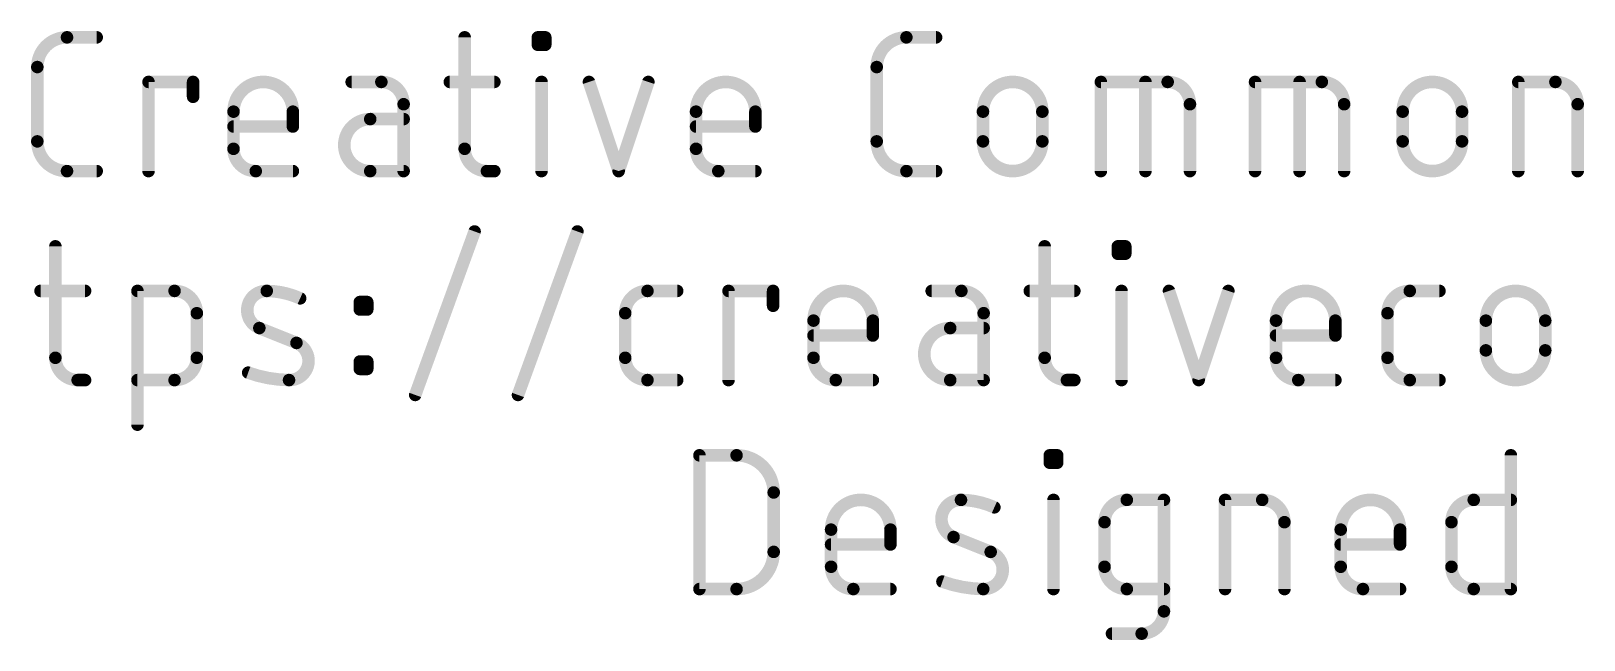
# Model space of a CAD drawing. Extents: x -29.2 to 57.4, y -24.7 to 35.4.
# Drawn here: x -5.52 to 13.38, y -24.67 to -17.27 of the extents above; entities that cross this region are included whole.
import ezdxf

# ---------------------------------------------------------------- set-up
doc = ezdxf.new("R2010")
doc.units = 0
doc.layers.add('51', color=53, linetype='CONTINUOUS')

msp = doc.modelspace()

# ---------------------------------------------------------------- linework, layer by layer
at = {"layer": '51'}
for points, const_width in [([(-5.0783, -17.3482, 0.4142), (-5.4396, -17.7094)], 0.1524), ([(-5.0783, -17.3101, 1), (-5.0783, -17.3863)], 0.0762), ([(-5.0783, -17.3863, 1), (-5.0783, -17.3101)], 0.0762), ([(-4.7171, -17.3863, 1), (-4.7171, -17.3101)], 0.0762), ([(-0.2022, -17.3482, 1), (-0.2784, -17.3482)], 0.0762), ([(0.6882, -17.3482, 1), (0.612, -17.3482)], 0.0762), ([(0.6501, -17.3101, 1), (0.6501, -17.3863)], 0.0762), ([(0.6501, -17.4004, 1), (0.6501, -17.4766)], 0.0762), ([(0.7785, -17.3482, 1), (0.7023, -17.3482)], 0.0762), ([(0.7404, -17.3863, 1), (0.7404, -17.3101)], 0.0762), ([(0.7404, -17.4766, 1), (0.7404, -17.4004)], 0.0762), ([(5.1341, -17.3482, 0.4142), (4.7728, -17.7094)], 0.1524), ([(5.1341, -17.3101, 1), (5.1341, -17.3863)], 0.0762), ([(5.1341, -17.3863, 1), (5.1341, -17.3101)], 0.0762), ([(5.4953, -17.3863, 1), (5.4953, -17.3101)], 0.0762), ([(0.612, -17.4385, 1), (0.6882, -17.4385)], 0.0762), ([(0.7023, -17.4385, 1), (0.7785, -17.4385)], 0.0762), ([(-5.4015, -17.7094, 1), (-5.4777, -17.7094)], 0.0762), ([(-5.4777, -17.7094, 1), (-5.4015, -17.7094)], 0.0762), ([(4.8109, -17.7094, 1), (4.7347, -17.7094)], 0.0762), ([(4.7347, -17.7094, 1), (4.8109, -17.7094)], 0.0762), ([(-4.0482, -17.8901, 1), (-4.1244, -17.8901)], 0.0762), ([(-4.0863, -17.852, 1), (-4.0863, -17.9282)], 0.0762), ([(-3.5064, -17.8901, 1), (-3.5826, -17.8901)], 0.0762), ([(-3.5445, -17.9282, 1), (-3.5445, -17.852)], 0.0762), ([(-2.3302, -18.2513, 1), (-3.0527, -18.2513)], 0.1524), ([(-1.615, -17.852, 1), (-1.615, -17.9282)], 0.0762), ([(-0.9829, -18.161, 0.4142), (-1.2538, -17.8901)], 0.1524), ([(-1.2538, -17.852, 1), (-1.2538, -17.9282)], 0.0762), ([(-1.2538, -17.9282, 1), (-1.2538, -17.852)], 0.0762), ([(-0.4209, -17.852, 1), (-0.4209, -17.9282)], 0.0762), ([(0.1209, -17.9282, 1), (0.1209, -17.852)], 0.0762), ([(0.7334, -17.8901, 1), (0.6572, -17.8901)], 0.0762), ([(1.308, -17.878, 1), (1.2358, -17.9021)], 0.0762), ([(2.0305, -17.9021, 1), (1.9582, -17.878)], 0.0762), ([(3.297, -18.2513, 1), (2.5745, -18.2513)], 0.1524), ([(6.788, -18.2513, 1), (6.0655, -18.2513)], 0.1524), ([(7.5382, -17.8901, 1), (7.462, -17.8901)], 0.0762), ([(7.5001, -17.852, 1), (7.5001, -17.9282)], 0.0762), ([(8.08, -17.8901, 1), (8.0038, -17.8901)], 0.0762), ([(8.5838, -18.161, 0.4142), (8.3129, -17.8901)], 0.1524), ([(8.3129, -17.852, 1), (8.3129, -17.9282)], 0.0762), ([(8.3129, -17.9282, 1), (8.3129, -17.852)], 0.0762), ([(9.4139, -17.8901, 1), (9.3377, -17.8901)], 0.0762), ([(9.3758, -17.852, 1), (9.3758, -17.9282)], 0.0762), ([(9.9558, -17.8901, 1), (9.8796, -17.8901)], 0.0762), ([(10.4596, -18.161, 0.4142), (10.1886, -17.8901)], 0.1524), ([(10.1886, -17.852, 1), (10.1886, -17.9282)], 0.0762), ([(10.1886, -17.9282, 1), (10.1886, -17.852)], 0.0762), ([(11.8942, -18.2513, 1), (11.1717, -18.2513)], 0.1524), ([(12.6166, -17.8901, 1), (12.5404, -17.8901)], 0.0762), ([(12.5785, -17.852, 1), (12.5785, -17.9282)], 0.0762), ([(13.301, -18.161, 0.4142), (13.03, -17.8901)], 0.1524), ([(13.03, -17.852, 1), (13.03, -17.9282)], 0.0762), ([(13.03, -17.9282, 1), (13.03, -17.852)], 0.0762), ([(-3.5826, -18.0707, 1), (-3.5064, -18.0707)], 0.0762), ([(-0.9448, -18.161, 1), (-1.021, -18.161)], 0.0762), ([(-1.021, -18.161, 1), (-0.9448, -18.161)], 0.0762), ([(8.6219, -18.161, 1), (8.5457, -18.161)], 0.0762), ([(8.5457, -18.161, 1), (8.6219, -18.161)], 0.0762), ([(10.4977, -18.161, 1), (10.4215, -18.161)], 0.0762), ([(10.4215, -18.161, 1), (10.4977, -18.161)], 0.0762), ([(13.3391, -18.161, 1), (13.2629, -18.161)], 0.0762), ([(13.2629, -18.161, 1), (13.3391, -18.161)], 0.0762), ([(-3.0146, -18.2513, 1), (-3.0908, -18.2513)], 0.0762), ([(-3.0908, -18.2513, 1), (-3.0146, -18.2513)], 0.0762), ([(-2.2921, -18.2513, 1), (-2.3683, -18.2513)], 0.0762), ([(-2.3683, -18.2513, 1), (-2.2921, -18.2513)], 0.0762), ([(-1.3893, -18.3416, 1), (-1.3893, -18.9738)], 0.1524), ([(-1.3893, -18.3035, 1), (-1.3893, -18.3797)], 0.0762), ([(-1.3893, -18.3797, 1), (-1.3893, -18.3035)], 0.0762), ([(-0.9829, -18.3797, 1), (-0.9829, -18.3035)], 0.0762), ([(2.6126, -18.2513, 1), (2.5364, -18.2513)], 0.0762), ([(2.5364, -18.2513, 1), (2.6126, -18.2513)], 0.0762), ([(3.3351, -18.2513, 1), (3.2589, -18.2513)], 0.0762), ([(3.2589, -18.2513, 1), (3.3351, -18.2513)], 0.0762), ([(6.1036, -18.2513, 1), (6.0274, -18.2513)], 0.0762), ([(6.0274, -18.2513, 1), (6.1036, -18.2513)], 0.0762), ([(6.8261, -18.2513, 1), (6.7499, -18.2513)], 0.0762), ([(6.7499, -18.2513, 1), (6.8261, -18.2513)], 0.0762), ([(11.2098, -18.2513, 1), (11.1336, -18.2513)], 0.0762), ([(11.1336, -18.2513, 1), (11.2098, -18.2513)], 0.0762), ([(11.9323, -18.2513, 1), (11.8561, -18.2513)], 0.0762), ([(11.8561, -18.2513, 1), (11.9323, -18.2513)], 0.0762), ([(-3.0527, -18.3938, 1), (-3.0527, -18.47)], 0.0762), ([(-2.3683, -18.4319, 1), (-2.2921, -18.4319)], 0.0762), ([(-2.3302, -18.47, 1), (-2.3302, -18.3938)], 0.0762), ([(2.5745, -18.3938, 1), (2.5745, -18.47)], 0.0762), ([(3.2589, -18.4319, 1), (3.3351, -18.4319)], 0.0762), ([(3.297, -18.47, 1), (3.297, -18.3938)], 0.0762), ([(-5.4396, -18.6126, 0.4142), (-5.0783, -18.9738)], 0.1524), ([(-5.4015, -18.6126, 1), (-5.4777, -18.6126)], 0.0762), ([(-5.4777, -18.6126, 1), (-5.4015, -18.6126)], 0.0762), ([(-3.0527, -18.7029, 0.4142), (-2.7818, -18.9738)], 0.1524), ([(-3.0146, -18.7029, 1), (-3.0908, -18.7029)], 0.0762), ([(-3.0908, -18.7029, 1), (-3.0146, -18.7029)], 0.0762), ([(-0.2403, -18.7029, 0.4142), (0.0306, -18.9738)], 0.1524), ([(-0.2022, -18.7029, 1), (-0.2784, -18.7029)], 0.0762), ([(-0.2784, -18.7029, 1), (-0.2022, -18.7029)], 0.0762), ([(2.5745, -18.7029, 0.4142), (2.8454, -18.9738)], 0.1524), ([(2.6126, -18.7029, 1), (2.5364, -18.7029)], 0.0762), ([(2.5364, -18.7029, 1), (2.6126, -18.7029)], 0.0762), ([(4.7728, -18.6126, 0.4142), (5.1341, -18.9738)], 0.1524), ([(4.8109, -18.6126, 1), (4.7347, -18.6126)], 0.0762), ([(4.7347, -18.6126, 1), (4.8109, -18.6126)], 0.0762), ([(6.0655, -18.6126, 1), (6.788, -18.6126)], 0.1524), ([(6.1036, -18.6126, 1), (6.0274, -18.6126)], 0.0762), ([(6.0274, -18.6126, 1), (6.1036, -18.6126)], 0.0762), ([(6.8261, -18.6126, 1), (6.7499, -18.6126)], 0.0762), ([(6.7499, -18.6126, 1), (6.8261, -18.6126)], 0.0762), ([(11.1717, -18.6126, 1), (11.8942, -18.6126)], 0.1524), ([(11.2098, -18.6126, 1), (11.1336, -18.6126)], 0.0762), ([(11.1336, -18.6126, 1), (11.2098, -18.6126)], 0.0762), ([(11.9323, -18.6126, 1), (11.8561, -18.6126)], 0.0762), ([(11.8561, -18.6126, 1), (11.9323, -18.6126)], 0.0762), ([(-5.0783, -18.9357, 1), (-5.0783, -19.0119)], 0.0762), ([(-5.0783, -19.0119, 1), (-5.0783, -18.9357)], 0.0762), ([(-4.7171, -19.0119, 1), (-4.7171, -18.9357)], 0.0762), ([(-4.1244, -18.9738, 1), (-4.0482, -18.9738)], 0.0762), ([(-2.7818, -18.9357, 1), (-2.7818, -19.0119)], 0.0762), ([(-2.7818, -19.0119, 1), (-2.7818, -18.9357)], 0.0762), ([(-2.3302, -19.0119, 1), (-2.3302, -18.9357)], 0.0762), ([(-1.3893, -18.9357, 1), (-1.3893, -19.0119)], 0.0762), ([(-1.3893, -19.0119, 1), (-1.3893, -18.9357)], 0.0762), ([(-1.021, -18.9738, 1), (-0.9448, -18.9738)], 0.0762), ([(-0.9829, -19.0119, 1), (-0.9829, -18.9357)], 0.0762), ([(0.0306, -18.9357, 1), (0.0306, -19.0119)], 0.0762), ([(0.0306, -19.0119, 1), (0.0306, -18.9357)], 0.0762), ([(0.1209, -19.0119, 1), (0.1209, -18.9357)], 0.0762), ([(0.6572, -18.9738, 1), (0.7334, -18.9738)], 0.0762), ([(1.597, -18.9618, 1), (1.6693, -18.9858)], 0.0762), ([(1.597, -18.9858, 1), (1.6693, -18.9618)], 0.0762), ([(2.8454, -18.9357, 1), (2.8454, -19.0119)], 0.0762), ([(2.8454, -19.0119, 1), (2.8454, -18.9357)], 0.0762), ([(3.297, -19.0119, 1), (3.297, -18.9357)], 0.0762), ([(5.1341, -18.9357, 1), (5.1341, -19.0119)], 0.0762), ([(5.1341, -19.0119, 1), (5.1341, -18.9357)], 0.0762), ([(5.4953, -19.0119, 1), (5.4953, -18.9357)], 0.0762), ([(7.462, -18.9738, 1), (7.5382, -18.9738)], 0.0762), ([(8.0038, -18.9738, 1), (8.08, -18.9738)], 0.0762), ([(8.5457, -18.9738, 1), (8.6219, -18.9738)], 0.0762), ([(9.3377, -18.9738, 1), (9.4139, -18.9738)], 0.0762), ([(9.8796, -18.9738, 1), (9.9558, -18.9738)], 0.0762), ([(10.4215, -18.9738, 1), (10.4977, -18.9738)], 0.0762), ([(12.5404, -18.9738, 1), (12.6166, -18.9738)], 0.0762), ([(13.2629, -18.9738, 1), (13.3391, -18.9738)], 0.0762), ([(-0.0836, -19.7206, 1), (-0.1552, -19.6946)], 0.0762), ([(1.1669, -19.7206, 1), (1.0953, -19.6946)], 0.0762), ([(-5.1817, -19.8882, 1), (-5.2579, -19.8882)], 0.0762), ([(6.8543, -19.8882, 1), (6.7781, -19.8882)], 0.0762), ([(7.7447, -19.8882, 1), (7.6685, -19.8882)], 0.0762), ([(7.7066, -19.8501, 1), (7.7066, -19.9263)], 0.0762), ([(7.835, -19.8882, 1), (7.7588, -19.8882)], 0.0762), ([(7.7969, -19.9263, 1), (7.7969, -19.8501)], 0.0762), ([(7.7066, -19.9404, 1), (7.7066, -20.0166)], 0.0762), ([(7.6685, -19.9785, 1), (7.7447, -19.9785)], 0.0762), ([(7.7588, -19.9785, 1), (7.835, -19.9785)], 0.0762), ([(7.7969, -20.0166, 1), (7.7969, -19.9404)], 0.0762), ([(-5.4005, -20.392, 1), (-5.4005, -20.4682)], 0.0762), ([(-4.8586, -20.4682, 1), (-4.8586, -20.392)], 0.0762), ([(-4.1832, -20.4301, 1), (-4.2594, -20.4301)], 0.0762), ([(-4.2213, -20.392, 1), (-4.2213, -20.4682)], 0.0762), ([(-3.4988, -20.701, 0.4142), (-3.7698, -20.4301)], 0.1524), ([(-3.7698, -20.392, 1), (-3.7698, -20.4682)], 0.0762), ([(-3.7698, -20.4682, 1), (-3.7698, -20.392)], 0.0762), ([(-2.6482, -20.4301, 0.8318), (-2.7385, -20.8816)], 0.1524), ([(-2.2418, -20.5204, 0.1026), (-2.6482, -20.4301)], 0.1524), ([(-2.6476, -20.392, 1), (-2.6487, -20.4682)], 0.0762), ([(-2.6487, -20.4682, 1), (-2.6476, -20.392)], 0.0762), ([(1.9839, -20.4301, 0.4142), (1.713, -20.701)], 0.1524), ([(1.9839, -20.392, 1), (1.9839, -20.4682)], 0.0762), ([(1.9839, -20.4682, 1), (1.9839, -20.392)], 0.0762), ([(2.3451, -20.4682, 1), (2.3451, -20.392)], 0.0762), ([(3.0083, -20.4301, 1), (2.9321, -20.4301)], 0.0762), ([(2.9702, -20.392, 1), (2.9702, -20.4682)], 0.0762), ([(3.5502, -20.4301, 1), (3.474, -20.4301)], 0.0762), ([(3.5121, -20.4682, 1), (3.5121, -20.392)], 0.0762), ([(4.7263, -20.7913, 1), (4.0038, -20.7913)], 0.1524), ([(5.4415, -20.392, 1), (5.4415, -20.4682)], 0.0762), ([(6.0737, -20.701, 0.4142), (5.8027, -20.4301)], 0.1524), ([(5.8027, -20.392, 1), (5.8027, -20.4682)], 0.0762), ([(5.8027, -20.4682, 1), (5.8027, -20.392)], 0.0762), ([(6.6356, -20.392, 1), (6.6356, -20.4682)], 0.0762), ([(7.1774, -20.4682, 1), (7.1774, -20.392)], 0.0762), ([(7.7899, -20.4301, 1), (7.7137, -20.4301)], 0.0762), ([(8.3646, -20.418, 1), (8.2923, -20.4421)], 0.0762), ([(9.087, -20.4421, 1), (9.0148, -20.418)], 0.0762), ([(10.3535, -20.7913, 1), (9.631, -20.7913)], 0.1524), ([(11.2584, -20.4301, 0.4142), (10.9875, -20.701)], 0.1524), ([(11.2584, -20.392, 1), (11.2584, -20.4682)], 0.0762), ([(11.2584, -20.4682, 1), (11.2584, -20.392)], 0.0762), ([(11.6197, -20.4682, 1), (11.6197, -20.392)], 0.0762), ([(12.9066, -20.7913, 1), (12.1841, -20.7913)], 0.1524), ([(-2.2574, -20.5551, 1), (-2.2261, -20.4856)], 0.0762), ([(-1.4777, -20.5655, 1), (-1.5539, -20.5655)], 0.0762), ([(-1.5158, -20.5274, 1), (-1.5158, -20.6036)], 0.0762), ([(-1.5158, -20.6177, 1), (-1.5158, -20.6939)], 0.0762), ([(-1.3874, -20.5655, 1), (-1.4636, -20.5655)], 0.0762), ([(-1.4255, -20.6036, 1), (-1.4255, -20.5274)], 0.0762), ([(-1.4255, -20.6939, 1), (-1.4255, -20.6177)], 0.0762), ([(3.474, -20.6107, 1), (3.5502, -20.6107)], 0.0762), ([(-3.4607, -20.701, 1), (-3.5369, -20.701)], 0.0762), ([(-3.5369, -20.701, 1), (-3.4607, -20.701)], 0.0762), ([(-1.5539, -20.6558, 1), (-1.4777, -20.6558)], 0.0762), ([(-1.4636, -20.6558, 1), (-1.3874, -20.6558)], 0.0762), ([(1.7511, -20.701, 1), (1.6749, -20.701)], 0.0762), ([(1.6749, -20.701, 1), (1.7511, -20.701)], 0.0762), ([(4.0419, -20.7913, 1), (3.9657, -20.7913)], 0.0762), ([(3.9657, -20.7913, 1), (4.0419, -20.7913)], 0.0762), ([(4.7644, -20.7913, 1), (4.6882, -20.7913)], 0.0762), ([(4.6882, -20.7913, 1), (4.7644, -20.7913)], 0.0762), ([(6.1118, -20.701, 1), (6.0356, -20.701)], 0.0762), ([(6.0356, -20.701, 1), (6.1118, -20.701)], 0.0762), ([(9.6691, -20.7913, 1), (9.5929, -20.7913)], 0.0762), ([(9.5929, -20.7913, 1), (9.6691, -20.7913)], 0.0762), ([(10.3916, -20.7913, 1), (10.3154, -20.7913)], 0.0762), ([(10.3154, -20.7913, 1), (10.3916, -20.7913)], 0.0762), ([(11.0256, -20.701, 1), (10.9494, -20.701)], 0.0762), ([(10.9494, -20.701, 1), (11.0256, -20.701)], 0.0762), ([(12.2222, -20.7913, 1), (12.146, -20.7913)], 0.0762), ([(12.146, -20.7913, 1), (12.2222, -20.7913)], 0.0762), ([(12.9447, -20.7913, 1), (12.8685, -20.7913)], 0.0762), ([(12.8685, -20.7913, 1), (12.9447, -20.7913)], 0.0762), ([(-2.7243, -20.8463, 1), (-2.7526, -20.917)], 0.0762), ([(-2.7526, -20.917, 1), (-2.7243, -20.8462)], 0.0762), ([(4.0038, -20.9338, 1), (4.0038, -21.01)], 0.0762), ([(4.6882, -20.9719, 1), (4.7644, -20.9719)], 0.0762), ([(4.7263, -21.01, 1), (4.7263, -20.9338)], 0.0762), ([(5.6673, -20.8816, 1), (5.6673, -21.5138)], 0.1524), ([(5.6673, -20.8435, 1), (5.6673, -20.9197)], 0.0762), ([(5.6673, -20.9197, 1), (5.6673, -20.8435)], 0.0762), ([(6.0737, -20.9197, 1), (6.0737, -20.8435)], 0.0762), ([(9.631, -20.9338, 1), (9.631, -21.01)], 0.0762), ([(10.3154, -20.9719, 1), (10.3916, -20.9719)], 0.0762), ([(10.3535, -21.01, 1), (10.3535, -20.9338)], 0.0762), ([(-2.3772, -21.5138, 0.8318), (-2.2869, -21.0622)], 0.1524), ([(-2.2728, -21.0269, 1), (-2.3011, -21.0976)], 0.0762), ([(-2.3011, -21.0976, 1), (-2.2728, -21.0269)], 0.0762), ([(12.1841, -21.1526, 1), (12.9066, -21.1526)], 0.1524), ([(12.2222, -21.1526, 1), (12.146, -21.1526)], 0.0762), ([(12.146, -21.1526, 1), (12.2222, -21.1526)], 0.0762), ([(12.9447, -21.1526, 1), (12.8685, -21.1526)], 0.0762), ([(12.8685, -21.1526, 1), (12.9447, -21.1526)], 0.0762), ([(-5.2198, -21.2429, 0.4142), (-4.9489, -21.5138)], 0.1524), ([(-5.1817, -21.2429, 1), (-5.2579, -21.2429)], 0.0762), ([(-5.2579, -21.2429, 1), (-5.1817, -21.2429)], 0.0762), ([(-3.7698, -21.5138, 0.4142), (-3.4988, -21.2429)], 0.1524), ([(-3.4607, -21.2429, 1), (-3.5369, -21.2429)], 0.0762), ([(-3.5369, -21.2429, 1), (-3.4607, -21.2429)], 0.0762), ([(-2.861, -21.3876, 1), (-2.8868, -21.4593)], 0.0762), ([(-2.8739, -21.4235, 0.083), (-2.3772, -21.5138)], 0.1524), ([(-1.4777, -21.288, 1), (-1.5539, -21.288)], 0.0762), ([(-1.5158, -21.2499, 1), (-1.5158, -21.3261)], 0.0762), ([(-1.5158, -21.3402, 1), (-1.5158, -21.4164)], 0.0762), ([(-1.5539, -21.3783, 1), (-1.4777, -21.3783)], 0.0762), ([(-1.3874, -21.288, 1), (-1.4636, -21.288)], 0.0762), ([(-1.4636, -21.3783, 1), (-1.3874, -21.3783)], 0.0762), ([(-1.4255, -21.3261, 1), (-1.4255, -21.2499)], 0.0762), ([(-1.4255, -21.4164, 1), (-1.4255, -21.3402)], 0.0762), ([(1.713, -21.2429, 0.4142), (1.9839, -21.5138)], 0.1524), ([(1.7511, -21.2429, 1), (1.6749, -21.2429)], 0.0762), ([(1.6749, -21.2429, 1), (1.7511, -21.2429)], 0.0762), ([(4.0038, -21.2429, 0.4142), (4.2747, -21.5138)], 0.1524), ([(4.0419, -21.2429, 1), (3.9657, -21.2429)], 0.0762), ([(3.9657, -21.2429, 1), (4.0419, -21.2429)], 0.0762), ([(6.8162, -21.2429, 0.4142), (7.0871, -21.5138)], 0.1524), ([(6.8543, -21.2429, 1), (6.7781, -21.2429)], 0.0762), ([(6.7781, -21.2429, 1), (6.8543, -21.2429)], 0.0762), ([(9.631, -21.2429, 0.4142), (9.9019, -21.5138)], 0.1524), ([(9.6691, -21.2429, 1), (9.5929, -21.2429)], 0.0762), ([(9.5929, -21.2429, 1), (9.6691, -21.2429)], 0.0762), ([(10.9875, -21.2429, 0.4142), (11.2584, -21.5138)], 0.1524), ([(11.0256, -21.2429, 1), (10.9494, -21.2429)], 0.0762), ([(10.9494, -21.2429, 1), (11.0256, -21.2429)], 0.0762), ([(-4.9489, -21.4757, 1), (-4.9489, -21.5519)], 0.0762), ([(-4.9489, -21.5519, 1), (-4.9489, -21.4757)], 0.0762), ([(-4.8586, -21.5519, 1), (-4.8586, -21.4757)], 0.0762), ([(-4.2213, -21.4757, 1), (-4.2213, -21.5519)], 0.0762), ([(-3.7698, -21.4757, 1), (-3.7698, -21.5519)], 0.0762), ([(-3.7698, -21.5519, 1), (-3.7698, -21.4757)], 0.0762), ([(-2.3767, -21.4757, 1), (-2.3778, -21.5519)], 0.0762), ([(-2.3778, -21.5519, 1), (-2.3767, -21.4757)], 0.0762), ([(1.9839, -21.4757, 1), (1.9839, -21.5519)], 0.0762), ([(1.9839, -21.5519, 1), (1.9839, -21.4757)], 0.0762), ([(2.3451, -21.5519, 1), (2.3451, -21.4757)], 0.0762), ([(2.9321, -21.5138, 1), (3.0083, -21.5138)], 0.0762), ([(4.2747, -21.4757, 1), (4.2747, -21.5519)], 0.0762), ([(4.2747, -21.5519, 1), (4.2747, -21.4757)], 0.0762), ([(4.7263, -21.5519, 1), (4.7263, -21.4757)], 0.0762), ([(5.6673, -21.4757, 1), (5.6673, -21.5519)], 0.0762), ([(5.6673, -21.5519, 1), (5.6673, -21.4757)], 0.0762), ([(6.0356, -21.5138, 1), (6.1118, -21.5138)], 0.0762), ([(6.0737, -21.5519, 1), (6.0737, -21.4757)], 0.0762), ([(7.0871, -21.4757, 1), (7.0871, -21.5519)], 0.0762), ([(7.0871, -21.5519, 1), (7.0871, -21.4757)], 0.0762), ([(7.1774, -21.5519, 1), (7.1774, -21.4757)], 0.0762), ([(7.7137, -21.5138, 1), (7.7899, -21.5138)], 0.0762), ([(8.6535, -21.5018, 1), (8.7258, -21.5258)], 0.0762), ([(8.6535, -21.5258, 1), (8.7258, -21.5018)], 0.0762), ([(9.9019, -21.4757, 1), (9.9019, -21.5519)], 0.0762), ([(9.9019, -21.5519, 1), (9.9019, -21.4757)], 0.0762), ([(10.3535, -21.5519, 1), (10.3535, -21.4757)], 0.0762), ([(11.2584, -21.4757, 1), (11.2584, -21.5519)], 0.0762), ([(11.2584, -21.5519, 1), (11.2584, -21.4757)], 0.0762), ([(11.6197, -21.5519, 1), (11.6197, -21.4757)], 0.0762), ([(-0.8777, -21.6814, 1), (-0.8061, -21.7074)], 0.0762), ([(0.3728, -21.6814, 1), (0.4444, -21.7074)], 0.0762), ([(-4.2594, -22.0557, 1), (-4.1832, -22.0557)], 0.0762), ([(2.6543, -22.4282, 1), (2.5781, -22.4282)], 0.0762), ([(2.6162, -22.3901, 1), (2.6162, -22.4663)], 0.0762), ([(3.5193, -22.8798, 0.4142), (3.0678, -22.4282)], 0.1524), ([(3.0678, -22.3901, 1), (3.0678, -22.4663)], 0.0762), ([(3.0678, -22.4663, 1), (3.0678, -22.3901)], 0.0762), ([(6.9164, -22.4282, 1), (6.8402, -22.4282)], 0.0762), ([(6.8783, -22.3901, 1), (6.8783, -22.4663)], 0.0762), ([(6.8783, -22.4804, 1), (6.8783, -22.5566)], 0.0762), ([(6.8402, -22.5185, 1), (6.9164, -22.5185)], 0.0762), ([(7.0067, -22.4282, 1), (6.9305, -22.4282)], 0.0762), ([(6.9305, -22.5185, 1), (7.0067, -22.5185)], 0.0762), ([(6.9686, -22.4663, 1), (6.9686, -22.3901)], 0.0762), ([(6.9686, -22.5566, 1), (6.9686, -22.4804)], 0.0762), ([(12.5259, -22.4282, 1), (12.4497, -22.4282)], 0.0762), ([(3.5574, -22.8798, 1), (3.4812, -22.8798)], 0.0762), ([(3.4812, -22.8798, 1), (3.5574, -22.8798)], 0.0762), ([(4.94, -23.3313, 1), (4.2175, -23.3313)], 0.1524), ([(5.798, -22.9701, 0.8318), (5.7077, -23.4216)], 0.1524), ([(6.2044, -23.0604, 0.1026), (5.798, -22.9701)], 0.1524), ([(5.7986, -22.932, 1), (5.7975, -23.0082)], 0.0762), ([(5.7975, -23.0082, 1), (5.7986, -22.932)], 0.0762), ([(6.1888, -23.0951, 1), (6.2201, -23.0256)], 0.0762), ([(6.9616, -22.9701, 1), (6.8854, -22.9701)], 0.0762), ([(7.8158, -22.9701, 0.4142), (7.5449, -23.241)], 0.1524), ([(7.8158, -22.932, 1), (7.8158, -23.0082)], 0.0762), ([(7.8158, -23.0082, 1), (7.8158, -22.932)], 0.0762), ([(8.3055, -22.9701, 1), (8.2293, -22.9701)], 0.0762), ([(8.2674, -23.0082, 1), (8.2674, -22.932)], 0.0762), ([(9.0492, -22.9701, 1), (8.973, -22.9701)], 0.0762), ([(9.0111, -22.932, 1), (9.0111, -23.0082)], 0.0762), ([(9.7336, -23.241, 0.4142), (9.4627, -22.9701)], 0.1524), ([(9.4627, -22.932, 1), (9.4627, -23.0082)], 0.0762), ([(9.4627, -23.0082, 1), (9.4627, -22.932)], 0.0762), ([(11.1404, -23.3313, 1), (10.4179, -23.3313)], 0.1524), ([(12.0362, -22.9701, 0.4142), (11.7653, -23.241)], 0.1524), ([(12.0362, -22.932, 1), (12.0362, -23.0082)], 0.0762), ([(12.0362, -23.0082, 1), (12.0362, -22.932)], 0.0762), ([(12.4878, -23.0082, 1), (12.4878, -22.932)], 0.0762), ([(7.583, -23.241, 1), (7.5068, -23.241)], 0.0762), ([(7.5068, -23.241, 1), (7.583, -23.241)], 0.0762), ([(9.7717, -23.241, 1), (9.6955, -23.241)], 0.0762), ([(9.6955, -23.241, 1), (9.7717, -23.241)], 0.0762), ([(11.8034, -23.241, 1), (11.7272, -23.241)], 0.0762), ([(11.7272, -23.241, 1), (11.8034, -23.241)], 0.0762), ([(4.2556, -23.3313, 1), (4.1794, -23.3313)], 0.0762), ([(4.1794, -23.3313, 1), (4.2556, -23.3313)], 0.0762), ([(4.9781, -23.3313, 1), (4.9019, -23.3313)], 0.0762), ([(4.9019, -23.3313, 1), (4.9781, -23.3313)], 0.0762), ([(5.7219, -23.3863, 1), (5.6936, -23.457)], 0.0762), ([(5.6936, -23.457, 1), (5.7219, -23.3862)], 0.0762), ([(10.456, -23.3313, 1), (10.3798, -23.3313)], 0.0762), ([(10.3798, -23.3313, 1), (10.456, -23.3313)], 0.0762), ([(11.1785, -23.3313, 1), (11.1023, -23.3313)], 0.0762), ([(11.1023, -23.3313, 1), (11.1785, -23.3313)], 0.0762), ([(3.0678, -24.0538, 0.4142), (3.5193, -23.6022)], 0.1524), ([(3.5574, -23.6022, 1), (3.4812, -23.6022)], 0.0762), ([(3.4812, -23.6022, 1), (3.5574, -23.6022)], 0.0762), ([(4.2175, -23.4738, 1), (4.2175, -23.55)], 0.0762), ([(4.9019, -23.5119, 1), (4.9781, -23.5119)], 0.0762), ([(4.94, -23.55, 1), (4.94, -23.4738)], 0.0762), ([(6.0689, -24.0538, 0.8318), (6.1593, -23.6022)], 0.1524), ([(6.1734, -23.5669, 1), (6.1451, -23.6376)], 0.0762), ([(6.1451, -23.6376, 1), (6.1734, -23.5669)], 0.0762), ([(10.4179, -23.4738, 1), (10.4179, -23.55)], 0.0762), ([(11.1023, -23.5119, 1), (11.1785, -23.5119)], 0.0762), ([(11.1404, -23.55, 1), (11.1404, -23.4738)], 0.0762), ([(4.2175, -23.7829, 0.4142), (4.4885, -24.0538)], 0.1524), ([(4.2556, -23.7829, 1), (4.1794, -23.7829)], 0.0762), ([(4.1794, -23.7829, 1), (4.2556, -23.7829)], 0.0762), ([(7.5449, -23.7829, 0.4142), (7.8158, -24.0538)], 0.1524), ([(7.583, -23.7829, 1), (7.5068, -23.7829)], 0.0762), ([(7.5068, -23.7829, 1), (7.583, -23.7829)], 0.0762), ([(10.4179, -23.7829, 0.4142), (10.6888, -24.0538)], 0.1524), ([(10.456, -23.7829, 1), (10.3798, -23.7829)], 0.0762), ([(10.3798, -23.7829, 1), (10.456, -23.7829)], 0.0762), ([(11.7653, -23.7829, 0.4142), (12.0362, -24.0538)], 0.1524), ([(11.8034, -23.7829, 1), (11.7272, -23.7829)], 0.0762), ([(11.7272, -23.7829, 1), (11.8034, -23.7829)], 0.0762), ([(2.6162, -24.0157, 1), (2.6162, -24.0919)], 0.0762), ([(3.0678, -24.0157, 1), (3.0678, -24.0919)], 0.0762), ([(3.0678, -24.0919, 1), (3.0678, -24.0157)], 0.0762), ([(4.4885, -24.0157, 1), (4.4885, -24.0919)], 0.0762), ([(4.4885, -24.0919, 1), (4.4885, -24.0157)], 0.0762), ([(4.94, -24.0919, 1), (4.94, -24.0157)], 0.0762), ([(5.5851, -23.9276, 1), (5.5593, -23.9993)], 0.0762), ([(5.5722, -23.9635, 0.083), (6.0689, -24.0538)], 0.1524), ([(6.0695, -24.0157, 1), (6.0684, -24.0919)], 0.0762), ([(6.0684, -24.0919, 1), (6.0695, -24.0157)], 0.0762), ([(7.8158, -24.0157, 1), (7.8158, -24.0919)], 0.0762), ([(7.8158, -24.0919, 1), (7.8158, -24.0157)], 0.0762), ([(8.2674, -24.0919, 1), (8.2674, -24.0157)], 0.0762), ([(10.6888, -24.0157, 1), (10.6888, -24.0919)], 0.0762), ([(10.6888, -24.0919, 1), (10.6888, -24.0157)], 0.0762), ([(11.1404, -24.0919, 1), (11.1404, -24.0157)], 0.0762), ([(12.0362, -24.0157, 1), (12.0362, -24.0919)], 0.0762), ([(12.0362, -24.0919, 1), (12.0362, -24.0157)], 0.0762), ([(12.4878, -24.0919, 1), (12.4878, -24.0157)], 0.0762), ([(2.5781, -24.0538, 1), (2.6543, -24.0538)], 0.0762), ([(6.8854, -24.0538, 1), (6.9616, -24.0538)], 0.0762), ([(8.973, -24.0538, 1), (9.0492, -24.0538)], 0.0762), ([(9.6955, -24.0538, 1), (9.7717, -24.0538)], 0.0762), ([(12.4497, -24.0538, 1), (12.5259, -24.0538)], 0.0762), ([(7.9964, -24.5957, 0.4142), (8.2674, -24.3247)], 0.1524), ([(8.3055, -24.3247, 1), (8.2293, -24.3247)], 0.0762), ([(8.2293, -24.3247, 1), (8.3055, -24.3247)], 0.0762), ([(7.6352, -24.5576, 1), (7.6352, -24.6338)], 0.0762), ([(7.9964, -24.5576, 1), (7.9964, -24.6338)], 0.0762), ([(7.9964, -24.6338, 1), (7.9964, -24.5576)], 0.0762)]:
    msp.add_lwpolyline(points, format="xyb", dxfattribs=dict(at, const_width=const_width))
at = {"layer": '51', "const_width": 0.1524}
for points in [[(-5.0783, -17.3482), (-4.7171, -17.3482)], [(-0.2403, -17.3482), (-0.2403, -18.7029)], [(0.6501, -17.4385), (0.6501, -17.3482)], [(0.6501, -17.3482), (0.7404, -17.3482)], [(0.7404, -17.4385), (0.6501, -17.4385)], [(0.7404, -17.3482), (0.7404, -17.4385)], [(5.1341, -17.3482), (5.4953, -17.3482)], [(-5.4396, -18.6126), (-5.4396, -17.7094)], [(4.7728, -18.6126), (4.7728, -17.7094)], [(-4.0863, -18.9738), (-4.0863, -17.8901)], [(-4.0863, -17.8901), (-3.5445, -17.8901)], [(-3.5445, -17.8901), (-3.5445, -18.0707)], [(-1.2538, -17.8901), (-1.615, -17.8901)], [(-0.4209, -17.8901), (0.1209, -17.8901)], [(0.6953, -18.9738), (0.6953, -17.8901)], [(1.2719, -17.8901), (1.6331, -18.9738)], [(1.6331, -18.9738), (1.9944, -17.8901)], [(7.5001, -18.9738), (7.5001, -17.8901)], [(7.5001, -17.8901), (8.3129, -17.8901)], [(8.0419, -18.9738), (8.0419, -17.8901)], [(9.3758, -18.9738), (9.3758, -17.8901)], [(9.3758, -17.8901), (10.1886, -17.8901)], [(9.9177, -18.9738), (9.9177, -17.8901)], [(12.5785, -18.9738), (12.5785, -17.8901)], [(12.5785, -17.8901), (13.03, -17.8901)], [(-0.9829, -18.9738), (-0.9829, -18.161)], [(8.5838, -18.161), (8.5838, -18.9738)], [(10.4596, -18.161), (10.4596, -18.9738)], [(13.301, -18.161), (13.301, -18.9738)], [(-3.0527, -18.7029), (-3.0527, -18.2513)], [(-2.3302, -18.2513), (-2.3302, -18.4319)], [(-0.9829, -18.3416), (-1.3893, -18.3416)], [(2.5745, -18.7029), (2.5745, -18.2513)], [(3.297, -18.2513), (3.297, -18.4319)], [(6.0655, -18.6126), (6.0655, -18.2513)], [(6.788, -18.2513), (6.788, -18.6126)], [(11.1717, -18.6126), (11.1717, -18.2513)], [(11.8942, -18.2513), (11.8942, -18.6126)], [(-2.3302, -18.4319), (-3.0527, -18.4319)], [(3.297, -18.4319), (2.5745, -18.4319)], [(-4.7171, -18.9738), (-5.0783, -18.9738)], [(-2.3302, -18.9738), (-2.7818, -18.9738)], [(-1.3893, -18.9738), (-0.9829, -18.9738)], [(0.0306, -18.9738), (0.1209, -18.9738)], [(3.297, -18.9738), (2.8454, -18.9738)], [(5.4953, -18.9738), (5.1341, -18.9738)], [(-0.8419, -21.6944), (-0.1194, -19.7076)], [(0.4086, -21.6944), (1.1311, -19.7076)], [(-5.2198, -19.8882), (-5.2198, -21.2429)], [(6.8162, -19.8882), (6.8162, -21.2429)], [(7.7066, -19.9785), (7.7066, -19.8882)], [(7.7066, -19.8882), (7.7969, -19.8882)], [(7.7969, -19.8882), (7.7969, -19.9785)], [(7.7969, -19.9785), (7.7066, -19.9785)], [(-5.4005, -20.4301), (-4.8586, -20.4301)], [(-4.2213, -22.0557), (-4.2213, -20.4301)], [(-4.2213, -20.4301), (-3.7698, -20.4301)], [(1.9839, -20.4301), (2.3451, -20.4301)], [(2.9702, -21.5138), (2.9702, -20.4301)], [(2.9702, -20.4301), (3.5121, -20.4301)], [(3.5121, -20.4301), (3.5121, -20.6107)], [(5.8027, -20.4301), (5.4415, -20.4301)], [(6.6356, -20.4301), (7.1774, -20.4301)], [(7.7518, -21.5138), (7.7518, -20.4301)], [(8.3284, -20.4301), (8.6897, -21.5138)], [(8.6897, -21.5138), (9.0509, -20.4301)], [(11.2584, -20.4301), (11.6197, -20.4301)], [(-1.5158, -20.6558), (-1.5158, -20.5655)], [(-1.5158, -20.5655), (-1.4255, -20.5655)], [(-1.4255, -20.6558), (-1.5158, -20.6558)], [(-1.4255, -20.5655), (-1.4255, -20.6558)], [(-3.4988, -20.701), (-3.4988, -21.2429)], [(1.713, -21.2429), (1.713, -20.701)], [(4.0038, -21.2429), (4.0038, -20.7913)], [(4.7263, -20.7913), (4.7263, -20.9719)], [(6.0737, -21.5138), (6.0737, -20.701)], [(9.631, -21.2429), (9.631, -20.7913)], [(10.3535, -20.7913), (10.3535, -20.9719)], [(10.9875, -21.2429), (10.9875, -20.701)], [(12.1841, -21.1526), (12.1841, -20.7913)], [(12.9066, -20.7913), (12.9066, -21.1526)], [(-2.2869, -21.0622), (-2.7385, -20.8816)], [(4.7263, -20.9719), (4.0038, -20.9719)], [(6.0737, -20.8816), (5.6673, -20.8816)], [(10.3535, -20.9719), (9.631, -20.9719)], [(-1.5158, -21.3783), (-1.5158, -21.288)], [(-1.5158, -21.288), (-1.4255, -21.288)], [(-1.4255, -21.3783), (-1.5158, -21.3783)], [(-1.4255, -21.288), (-1.4255, -21.3783)], [(-4.9489, -21.5138), (-4.8586, -21.5138)], [(-3.7698, -21.5138), (-4.2213, -21.5138)], [(2.3451, -21.5138), (1.9839, -21.5138)], [(4.7263, -21.5138), (4.2747, -21.5138)], [(5.6673, -21.5138), (6.0737, -21.5138)], [(7.0871, -21.5138), (7.1774, -21.5138)], [(10.3535, -21.5138), (9.9019, -21.5138)], [(11.6197, -21.5138), (11.2584, -21.5138)], [(2.6162, -24.0538), (2.6162, -22.4282)], [(2.6162, -22.4282), (3.0678, -22.4282)], [(6.8783, -22.5185), (6.8783, -22.4282)], [(6.8783, -22.4282), (6.9686, -22.4282)], [(6.9686, -22.5185), (6.8783, -22.5185)], [(6.9686, -22.4282), (6.9686, -22.5185)], [(12.4878, -22.4282), (12.4878, -24.0538)], [(3.5193, -22.8798), (3.5193, -23.6022)], [(6.9235, -24.0538), (6.9235, -22.9701)], [(7.8158, -22.9701), (8.2674, -22.9701)], [(8.2674, -22.9701), (8.2674, -24.3247)], [(9.0111, -24.0538), (9.0111, -22.9701)], [(9.0111, -22.9701), (9.4627, -22.9701)], [(12.0362, -22.9701), (12.4878, -22.9701)], [(7.5449, -23.7829), (7.5449, -23.241)], [(9.7336, -23.241), (9.7336, -24.0538)], [(11.7653, -23.7829), (11.7653, -23.241)], [(4.2175, -23.7829), (4.2175, -23.3313)], [(4.94, -23.3313), (4.94, -23.5119)], [(6.1593, -23.6022), (5.7077, -23.4216)], [(10.4179, -23.7829), (10.4179, -23.3313)], [(11.1404, -23.3313), (11.1404, -23.5119)], [(4.94, -23.5119), (4.2175, -23.5119)], [(11.1404, -23.5119), (10.4179, -23.5119)], [(3.0678, -24.0538), (2.6162, -24.0538)], [(4.94, -24.0538), (4.4885, -24.0538)], [(8.2674, -24.0538), (7.8158, -24.0538)], [(11.1404, -24.0538), (10.6888, -24.0538)], [(12.4878, -24.0538), (12.0362, -24.0538)], [(7.9964, -24.5957), (7.6352, -24.5957)]]:
    msp.add_lwpolyline(points, dxfattribs=at)

doc.saveas('drawing.dxf')
